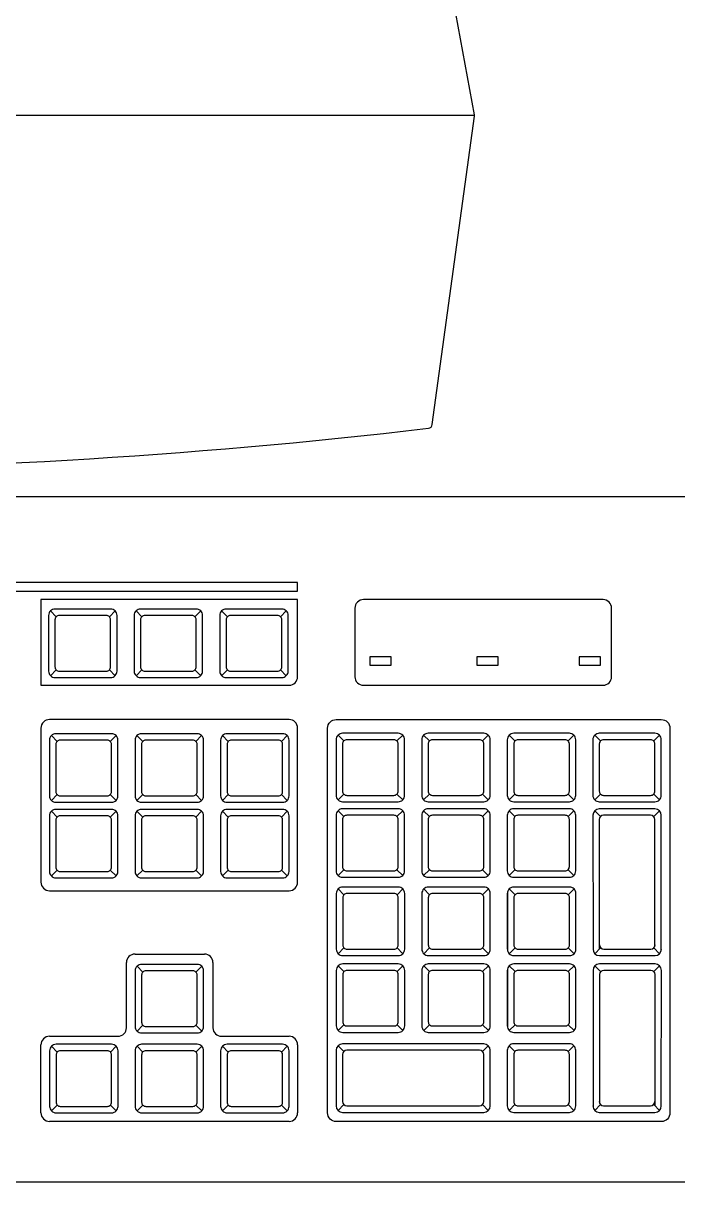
# Model space of a CAD drawing. Extents: x 4.402 to 5.088, y 3.152 to 3.698.
# Drawn here: x 4.7043 to 4.8573, y 3.1519 to 3.4226 of the extents above; entities that cross this region are included whole.
import ezdxf

# ---------------------------------------------------------------- set-up
doc = ezdxf.new("R2010")
doc.units = 0
doc.header["$LTSCALE"] = 0.3
doc.layers.get('0').update_dxf_attribs({"linetype": 'CONTINUOUS'})

msp = doc.modelspace()

# ---------------------------------------------------------------- linework, layer by layer
for p, q in [((4.80979, 3.40108), (4.45481, 3.40108)), ((4.71203, 3.28396), (4.71067, 3.28532)), ((4.72444, 3.28396), (4.72579, 3.28532)), ((4.73203, 3.28396), (4.73067, 3.28532)), ((4.74444, 3.28396), (4.74579, 3.28532)), ((4.75203, 3.28396), (4.75067, 3.28532)), ((4.76444, 3.28396), (4.76579, 3.28532)), ((4.71203, 3.27155), (4.71067, 3.27019)), ((4.72444, 3.27155), (4.72579, 3.27019)), ((4.73203, 3.27155), (4.73067, 3.27019)), ((4.74444, 3.27155), (4.74579, 3.27019)), ((4.75203, 3.27155), (4.75067, 3.27019)), ((4.76444, 3.27155), (4.76579, 3.27019)), ((4.77924, 3.25494), (4.77788, 3.25629)), ((4.79165, 3.25494), (4.793, 3.25629)), ((4.79924, 3.25494), (4.79788, 3.25629)), ((4.81165, 3.25494), (4.813, 3.25629)), ((4.81924, 3.25494), (4.81788, 3.25629)), ((4.83165, 3.25494), (4.833, 3.25629)), ((4.83924, 3.25494), (4.83788, 3.25629)), ((4.85165, 3.25494), (4.853, 3.25629)), ((4.71224, 3.25482), (4.71088, 3.25618)), ((4.72465, 3.25482), (4.726, 3.25618)), ((4.73224, 3.25482), (4.73088, 3.25618)), ((4.74465, 3.25482), (4.746, 3.25618)), ((4.75224, 3.25482), (4.75088, 3.25618)), ((4.76465, 3.25482), (4.766, 3.25618)), ((4.71224, 3.24241), (4.71088, 3.24106)), ((4.72465, 3.24241), (4.726, 3.24106)), ((4.73224, 3.24241), (4.73088, 3.24106)), ((4.74465, 3.24241), (4.746, 3.24106)), ((4.75224, 3.24241), (4.75088, 3.24106)), ((4.76465, 3.24241), (4.766, 3.24106)), ((4.77924, 3.24253), (4.77788, 3.24117)), ((4.79165, 3.24253), (4.793, 3.24117)), ((4.79924, 3.24253), (4.79788, 3.24117)), ((4.81165, 3.24253), (4.813, 3.24117)), ((4.81924, 3.24253), (4.81788, 3.24117)), ((4.83165, 3.24253), (4.833, 3.24117)), ((4.83924, 3.24253), (4.83788, 3.24117)), ((4.85165, 3.24253), (4.853, 3.24117)), ((4.71224, 3.23717), (4.71088, 3.23853)), ((4.72465, 3.23717), (4.726, 3.23853)), ((4.73224, 3.23717), (4.73088, 3.23853)), ((4.74465, 3.23717), (4.746, 3.23853)), ((4.75224, 3.23717), (4.75088, 3.23853)), ((4.76465, 3.23717), (4.766, 3.23853)), ((4.77924, 3.23729), (4.77788, 3.23864)), ((4.79165, 3.23729), (4.793, 3.23864)), ((4.79924, 3.23729), (4.79788, 3.23864)), ((4.81165, 3.23729), (4.813, 3.23864)), ((4.81924, 3.23729), (4.81788, 3.23864)), ((4.83165, 3.23729), (4.833, 3.23864)), ((4.83744, 3.23758), (4.83747, 3.2063)), ((4.83924, 3.23729), (4.83788, 3.23864)), ((4.85194, 3.23908), (4.83894, 3.23908)), ((4.85094, 3.23758), (4.83994, 3.23758)), ((4.85165, 3.23729), (4.853, 3.23864)), ((4.85344, 3.20604), (4.85344, 3.23758)), ((4.83894, 3.23658), (4.83894, 3.20628)), ((4.85194, 3.20709), (4.85194, 3.23658)), ((4.71224, 3.22476), (4.71088, 3.2234)), ((4.72465, 3.22476), (4.726, 3.2234)), ((4.73224, 3.22476), (4.73088, 3.2234)), ((4.74465, 3.22476), (4.746, 3.2234)), ((4.75224, 3.22476), (4.75088, 3.2234)), ((4.76465, 3.22476), (4.766, 3.2234)), ((4.77924, 3.22487), (4.77788, 3.22352)), ((4.79165, 3.22487), (4.793, 3.22352)), ((4.79924, 3.22487), (4.79788, 3.22352)), ((4.81165, 3.22487), (4.813, 3.22352)), ((4.81924, 3.22487), (4.81788, 3.22352)), ((4.83165, 3.22487), (4.833, 3.22352)), ((4.77744, 3.21938), (4.77744, 3.20629)), ((4.77926, 3.21901), (4.77791, 3.22036)), ((4.79167, 3.21901), (4.79303, 3.22036)), ((4.79744, 3.21938), (4.79744, 3.20629)), ((4.79926, 3.21901), (4.79791, 3.22036)), ((4.81167, 3.21901), (4.81303, 3.22036)), ((4.81744, 3.21938), (4.81744, 3.20629)), ((4.81926, 3.21901), (4.81791, 3.22036)), ((4.83167, 3.21901), (4.83303, 3.22036)), ((4.73044, 3.20516), (4.74664, 3.20516)), ((4.77926, 3.2066), (4.77791, 3.20524)), ((4.79167, 3.2066), (4.79303, 3.20524)), ((4.79926, 3.2066), (4.79791, 3.20524)), ((4.81167, 3.2066), (4.81303, 3.20524)), ((4.81926, 3.2066), (4.81791, 3.20524)), ((4.83167, 3.2066), (4.83303, 3.20524)), ((4.83926, 3.2066), (4.83791, 3.20524)), ((4.83997, 3.2063), (4.85097, 3.2063)), ((4.85167, 3.2066), (4.85303, 3.20524)), ((4.72844, 3.18795), (4.72844, 3.20316)), ((4.73226, 3.20094), (4.73091, 3.20229)), ((4.74467, 3.20094), (4.74603, 3.20229)), ((4.74864, 3.20316), (4.74864, 3.18795)), ((4.77926, 3.20106), (4.77791, 3.20241)), ((4.79167, 3.20106), (4.79303, 3.20241)), ((4.79926, 3.20106), (4.79791, 3.20241)), ((4.81167, 3.20106), (4.81303, 3.20241)), ((4.81926, 3.20106), (4.81791, 3.20241)), ((4.83167, 3.20106), (4.83303, 3.20241)), ((4.83926, 3.20106), (4.83791, 3.20241)), ((4.83897, 3.2048), (4.85197, 3.2048)), ((4.85197, 3.20285), (4.83897, 3.20285)), ((4.85167, 3.20106), (4.85303, 3.20241)), ((4.73044, 3.20131), (4.73044, 3.18822)), ((4.77744, 3.20142), (4.77744, 3.18833)), ((4.79744, 3.20142), (4.79744, 3.18833)), ((4.81744, 3.20142), (4.81744, 3.18833)), ((4.83747, 3.20135), (4.83747, 3.16942)), ((4.83897, 3.20035), (4.83897, 3.17046)), ((4.85097, 3.20135), (4.83997, 3.20135)), ((4.85197, 3.16966), (4.85197, 3.20035)), ((4.85344, 3.16968), (4.85347, 3.20135)), ((4.77926, 3.18864), (4.77791, 3.18729)), ((4.79167, 3.18864), (4.79303, 3.18729)), ((4.79926, 3.18864), (4.79791, 3.18729)), ((4.81167, 3.18864), (4.81303, 3.18729)), ((4.81926, 3.18864), (4.81791, 3.18729)), ((4.83167, 3.18864), (4.83303, 3.18729)), ((4.71044, 3.18595), (4.72644, 3.18595)), ((4.73226, 3.18853), (4.73091, 3.18717)), ((4.74467, 3.18853), (4.74603, 3.18717)), ((4.75064, 3.18595), (4.76644, 3.18595)), ((4.70844, 3.16807), (4.70844, 3.18395)), ((4.71226, 3.18227), (4.71091, 3.18363)), ((4.72467, 3.18227), (4.72603, 3.18363)), ((4.73226, 3.18227), (4.73091, 3.18363)), ((4.74467, 3.18227), (4.74603, 3.18363)), ((4.75224, 3.18227), (4.75088, 3.18363)), ((4.76465, 3.18227), (4.766, 3.18363)), ((4.76844, 3.18395), (4.76844, 3.16807)), ((4.77924, 3.18239), (4.77788, 3.18374)), ((4.81194, 3.18418), (4.77894, 3.18418)), ((4.81165, 3.18239), (4.813, 3.18374)), ((4.81924, 3.18239), (4.81788, 3.18374)), ((4.83165, 3.18239), (4.833, 3.18374)), ((4.71044, 3.18264), (4.71044, 3.16955)), ((4.73044, 3.18264), (4.73044, 3.16955)), ((4.75042, 3.18264), (4.75042, 3.16955)), ((4.77742, 3.18276), (4.77742, 3.16967)), ((4.77744, 3.18268), (4.77744, 3.16968)), ((4.77894, 3.18168), (4.77894, 3.17068)), ((4.81094, 3.18268), (4.77994, 3.18268)), ((4.81194, 3.17068), (4.81194, 3.18168)), ((4.81344, 3.16968), (4.81344, 3.18268)), ((4.81742, 3.18276), (4.81742, 3.16967)), ((4.71226, 3.16986), (4.71091, 3.16851)), ((4.72467, 3.16986), (4.72603, 3.16851)), ((4.73226, 3.16986), (4.73091, 3.16851)), ((4.74467, 3.16986), (4.74603, 3.16851)), ((4.75224, 3.16986), (4.75088, 3.16851)), ((4.76465, 3.16986), (4.766, 3.16851)), ((4.77924, 3.16998), (4.77788, 3.16862)), ((4.77994, 3.16968), (4.81094, 3.16968)), ((4.81165, 3.16998), (4.813, 3.16862)), ((4.81924, 3.16998), (4.81788, 3.16862)), ((4.83165, 3.16998), (4.833, 3.16862)), ((4.83924, 3.16998), (4.83788, 3.16862)), ((4.83994, 3.16968), (4.85094, 3.16968)), ((4.85165, 3.16998), (4.853, 3.16862)), ((4.77894, 3.16818), (4.81194, 3.16818)), ((4.83894, 3.16818), (4.85194, 3.16818)), ((4.76644, 3.16607), (4.71044, 3.16607))]:
    msp.add_line(p, q)
msp.add_lwpolyline([(4.45481, 3.40096), (4.45975, 3.32891, 0.360911), (4.46063, 3.32799, 0.058559), (4.79903, 3.32799, 0.34187), (4.79991, 3.32885), (4.80978, 3.40092, 0.079982), (4.80977, 3.40124), (4.80485, 3.42781, 0.134778), (4.80462, 3.42829, 0.079255), (4.7748, 3.45308), (4.76108, 3.69156, 0.372408), (4.76017, 3.6925, 0.043693), (4.50444, 3.6925, 0.372408), (4.50353, 3.69156), (4.4898, 3.45308, 0.079255), (4.45998, 3.42829, 0.134778), (4.45975, 3.42781), (4.45483, 3.40121, 0.062957), (4.45481, 3.40096, -0.062957), (4.45483, 3.40121)], format="xyb")
for points in [[(4.40244, 3.30995), (4.40244, 3.15395, 0.414214), (4.40444, 3.15195), (4.86044, 3.15195, 0.414214), (4.86244, 3.15395), (4.86244, 3.30995, 0.414214), (4.86044, 3.31195), (4.40444, 3.31195, 0.414214)], [(4.76844, 3.28795), (4.70844, 3.28795), (4.70844, 3.26795), (4.76644, 3.26795, 0.414214), (4.76844, 3.26995)], [(4.83982, 3.28795), (4.78382, 3.28795, 0.414214), (4.78182, 3.28595), (4.78182, 3.26995, 0.414214), (4.78382, 3.26795), (4.83982, 3.26795, 0.414214), (4.84182, 3.26995), (4.84182, 3.28595, 0.414214)], [(4.72623, 3.28426, 0.414214), (4.72473, 3.28576), (4.71173, 3.28576, 0.414214), (4.71023, 3.28426), (4.71023, 3.27126, 0.414214), (4.71173, 3.26976), (4.72473, 3.26976, 0.414214), (4.72623, 3.27126)], [(4.72373, 3.28426), (4.71273, 3.28426, 0.414214), (4.71173, 3.28326), (4.71173, 3.27226, 0.414214), (4.71273, 3.27126), (4.72373, 3.27126, 0.414214), (4.72473, 3.27226), (4.72473, 3.28326, 0.414214)], [(4.74623, 3.28426, 0.414214), (4.74473, 3.28576), (4.73173, 3.28576, 0.414214), (4.73023, 3.28426), (4.73023, 3.27126, 0.414214), (4.73173, 3.26976), (4.74473, 3.26976, 0.414214), (4.74623, 3.27126)], [(4.74373, 3.28426), (4.73273, 3.28426, 0.414214), (4.73173, 3.28326), (4.73173, 3.27226, 0.414214), (4.73273, 3.27126), (4.74373, 3.27126, 0.414214), (4.74473, 3.27226), (4.74473, 3.28326, 0.414214)], [(4.76623, 3.28426, 0.414214), (4.76473, 3.28576), (4.75173, 3.28576, 0.414214), (4.75023, 3.28426), (4.75023, 3.27126, 0.414214), (4.75173, 3.26976), (4.76473, 3.26976, 0.414214), (4.76623, 3.27126)], [(4.76373, 3.28426), (4.75273, 3.28426, 0.414214), (4.75173, 3.28326), (4.75173, 3.27226, 0.414214), (4.75273, 3.27126), (4.76373, 3.27126, 0.414214), (4.76473, 3.27226), (4.76473, 3.28326, 0.414214)], [(4.76644, 3.25995), (4.71044, 3.25995, 0.414214), (4.70844, 3.25795), (4.70844, 3.22195, 0.414214), (4.71044, 3.21995), (4.76644, 3.21995, 0.414214), (4.76844, 3.22195), (4.76844, 3.25795, 0.414214)], [(4.85344, 3.16603), (4.77744, 3.16603, -0.414214), (4.77544, 3.16803), (4.77544, 3.25795, -0.414214), (4.77744, 3.25995), (4.85344, 3.25995, -0.414214), (4.85544, 3.25795), (4.85544, 3.16803, -0.414214)], [(4.72644, 3.25512, 0.414214), (4.72494, 3.25662), (4.71194, 3.25662, 0.414214), (4.71044, 3.25512), (4.71044, 3.24212, 0.414214), (4.71194, 3.24062), (4.72494, 3.24062, 0.414214), (4.72644, 3.24212)], [(4.74644, 3.25512, 0.414214), (4.74494, 3.25662), (4.73194, 3.25662, 0.414214), (4.73044, 3.25512), (4.73044, 3.24212, 0.414214), (4.73194, 3.24062), (4.74494, 3.24062, 0.414214), (4.74644, 3.24212)], [(4.76644, 3.25512, 0.414214), (4.76494, 3.25662), (4.75194, 3.25662, 0.414214), (4.75044, 3.25512), (4.75044, 3.24212, 0.414214), (4.75194, 3.24062), (4.76494, 3.24062, 0.414214), (4.76644, 3.24212)], [(4.79344, 3.25523, 0.414214), (4.79194, 3.25673), (4.77894, 3.25673, 0.414214), (4.77744, 3.25523), (4.77744, 3.24223, 0.414214), (4.77894, 3.24073), (4.79194, 3.24073, 0.414214), (4.79344, 3.24223)], [(4.81344, 3.25523, 0.414214), (4.81194, 3.25673), (4.79894, 3.25673, 0.414214), (4.79744, 3.25523), (4.79744, 3.24223, 0.414214), (4.79894, 3.24073), (4.81194, 3.24073, 0.414214), (4.81344, 3.24223)], [(4.83344, 3.25523, 0.414214), (4.83194, 3.25673), (4.81894, 3.25673, 0.414214), (4.81744, 3.25523), (4.81744, 3.24223, 0.414214), (4.81894, 3.24073), (4.83194, 3.24073, 0.414214), (4.83344, 3.24223)], [(4.85344, 3.25523, 0.414214), (4.85194, 3.25673), (4.83894, 3.25673, 0.414214), (4.83744, 3.25523), (4.83744, 3.24223, 0.414214), (4.83894, 3.24073), (4.85194, 3.24073, 0.414214), (4.85344, 3.24223)], [(4.72394, 3.25512), (4.71294, 3.25512, 0.414214), (4.71194, 3.25412), (4.71194, 3.24312, 0.414214), (4.71294, 3.24212), (4.72394, 3.24212, 0.414214), (4.72494, 3.24312), (4.72494, 3.25412, 0.414214)], [(4.74394, 3.25512), (4.73294, 3.25512, 0.414214), (4.73194, 3.25412), (4.73194, 3.24312, 0.414214), (4.73294, 3.24212), (4.74394, 3.24212, 0.414214), (4.74494, 3.24312), (4.74494, 3.25412, 0.414214)], [(4.76394, 3.25512), (4.75294, 3.25512, 0.414214), (4.75194, 3.25412), (4.75194, 3.24312, 0.414214), (4.75294, 3.24212), (4.76394, 3.24212, 0.414214), (4.76494, 3.24312), (4.76494, 3.25412, 0.414214)], [(4.79094, 3.25523), (4.77994, 3.25523, 0.414214), (4.77894, 3.25423), (4.77894, 3.24323, 0.414214), (4.77994, 3.24223), (4.79094, 3.24223, 0.414214), (4.79194, 3.24323), (4.79194, 3.25423, 0.414214)], [(4.81094, 3.25523), (4.79994, 3.25523, 0.414214), (4.79894, 3.25423), (4.79894, 3.24323, 0.414214), (4.79994, 3.24223), (4.81094, 3.24223, 0.414214), (4.81194, 3.24323), (4.81194, 3.25423, 0.414214)], [(4.83094, 3.25523), (4.81994, 3.25523, 0.414214), (4.81894, 3.25423), (4.81894, 3.24323, 0.414214), (4.81994, 3.24223), (4.83094, 3.24223, 0.414214), (4.83194, 3.24323), (4.83194, 3.25423, 0.414214)], [(4.85094, 3.25523), (4.83994, 3.25523, 0.414214), (4.83894, 3.25423), (4.83894, 3.24323, 0.414214), (4.83994, 3.24223), (4.85094, 3.24223, 0.414214), (4.85194, 3.24323), (4.85194, 3.25423, 0.414214)], [(4.72644, 3.23746, 0.414214), (4.72494, 3.23896), (4.71194, 3.23896, 0.414214), (4.71044, 3.23746), (4.71044, 3.22446, 0.414214), (4.71194, 3.22296), (4.72494, 3.22296, 0.414214), (4.72644, 3.22446)], [(4.72394, 3.23746), (4.71294, 3.23746, 0.414214), (4.71194, 3.23646), (4.71194, 3.22546, 0.414214), (4.71294, 3.22446), (4.72394, 3.22446, 0.414214), (4.72494, 3.22546), (4.72494, 3.23646, 0.414214)], [(4.74644, 3.23746, 0.414214), (4.74494, 3.23896), (4.73194, 3.23896, 0.414214), (4.73044, 3.23746), (4.73044, 3.22446, 0.414214), (4.73194, 3.22296), (4.74494, 3.22296, 0.414214), (4.74644, 3.22446)], [(4.74394, 3.23746), (4.73294, 3.23746, 0.414214), (4.73194, 3.23646), (4.73194, 3.22546, 0.414214), (4.73294, 3.22446), (4.74394, 3.22446, 0.414214), (4.74494, 3.22546), (4.74494, 3.23646, 0.414214)], [(4.76644, 3.23746, 0.414214), (4.76494, 3.23896), (4.75194, 3.23896, 0.414214), (4.75044, 3.23746), (4.75044, 3.22446, 0.414214), (4.75194, 3.22296), (4.76494, 3.22296, 0.414214), (4.76644, 3.22446)], [(4.76394, 3.23746), (4.75294, 3.23746, 0.414214), (4.75194, 3.23646), (4.75194, 3.22546, 0.414214), (4.75294, 3.22446), (4.76394, 3.22446, 0.414214), (4.76494, 3.22546), (4.76494, 3.23646, 0.414214)], [(4.79344, 3.23758, 0.414214), (4.79194, 3.23908), (4.77894, 3.23908, 0.414214), (4.77744, 3.23758), (4.77744, 3.22458, 0.414214), (4.77894, 3.22308), (4.79194, 3.22308, 0.414214), (4.79344, 3.22458)], [(4.79094, 3.23758), (4.77994, 3.23758, 0.414214), (4.77894, 3.23658), (4.77894, 3.22558, 0.414214), (4.77994, 3.22458), (4.79094, 3.22458, 0.414214), (4.79194, 3.22558), (4.79194, 3.23658, 0.414214)], [(4.81344, 3.23758, 0.414214), (4.81194, 3.23908), (4.79894, 3.23908, 0.414214), (4.79744, 3.23758), (4.79744, 3.22458, 0.414214), (4.79894, 3.22308), (4.81194, 3.22308, 0.414214), (4.81344, 3.22458)], [(4.81094, 3.23758), (4.79994, 3.23758, 0.414214), (4.79894, 3.23658), (4.79894, 3.22558, 0.414214), (4.79994, 3.22458), (4.81094, 3.22458, 0.414214), (4.81194, 3.22558), (4.81194, 3.23658, 0.414214)], [(4.83344, 3.23758, 0.414214), (4.83194, 3.23908), (4.81894, 3.23908, 0.414214), (4.81744, 3.23758), (4.81744, 3.22458, 0.414214), (4.81894, 3.22308), (4.83194, 3.22308, 0.414214), (4.83344, 3.22458)], [(4.83094, 3.23758), (4.81994, 3.23758, 0.414214), (4.81894, 3.23658), (4.81894, 3.22558, 0.414214), (4.81994, 3.22458), (4.83094, 3.22458, 0.414214), (4.83194, 3.22558), (4.83194, 3.23658, 0.414214)], [(4.79347, 3.2193, 0.414214), (4.79197, 3.2208), (4.77897, 3.2208, 0.414214), (4.77747, 3.2193), (4.77747, 3.2063, 0.414214), (4.77897, 3.2048), (4.79197, 3.2048, 0.414214), (4.79347, 3.2063)], [(4.79097, 3.2193), (4.77997, 3.2193, 0.414214), (4.77897, 3.2183), (4.77897, 3.2073, 0.414214), (4.77997, 3.2063), (4.79097, 3.2063, 0.414214), (4.79197, 3.2073), (4.79197, 3.2183, 0.414214)], [(4.81347, 3.2193, 0.414214), (4.81197, 3.2208), (4.79897, 3.2208, 0.414214), (4.79747, 3.2193), (4.79747, 3.2063, 0.414214), (4.79897, 3.2048), (4.81197, 3.2048, 0.414214), (4.81347, 3.2063)], [(4.81097, 3.2193), (4.79997, 3.2193, 0.414214), (4.79897, 3.2183), (4.79897, 3.2073, 0.414214), (4.79997, 3.2063), (4.81097, 3.2063, 0.414214), (4.81197, 3.2073), (4.81197, 3.2183, 0.414214)], [(4.83347, 3.2193, 0.414214), (4.83197, 3.2208), (4.81897, 3.2208, 0.414214), (4.81747, 3.2193), (4.81747, 3.2063, 0.414214), (4.81897, 3.2048), (4.83197, 3.2048, 0.414214), (4.83347, 3.2063)], [(4.83097, 3.2193), (4.81997, 3.2193, 0.414214), (4.81897, 3.2183), (4.81897, 3.2073, 0.414214), (4.81997, 3.2063), (4.83097, 3.2063, 0.414214), (4.83197, 3.2073), (4.83197, 3.2183, 0.414214)], [(4.74647, 3.20123, 0.414214), (4.74497, 3.20273), (4.73197, 3.20273, 0.414214), (4.73047, 3.20123), (4.73047, 3.18823, 0.414214), (4.73197, 3.18673), (4.74497, 3.18673, 0.414214), (4.74647, 3.18823)], [(4.79347, 3.20135, 0.414214), (4.79197, 3.20285), (4.77897, 3.20285, 0.414214), (4.77747, 3.20135), (4.77747, 3.18835, 0.414214), (4.77897, 3.18685), (4.79197, 3.18685, 0.414214), (4.79347, 3.18835)], [(4.81347, 3.20135, 0.414214), (4.81197, 3.20285), (4.79897, 3.20285, 0.414214), (4.79747, 3.20135), (4.79747, 3.18835, 0.414214), (4.79897, 3.18685), (4.81197, 3.18685, 0.414214), (4.81347, 3.18835)], [(4.83347, 3.20135, 0.414214), (4.83197, 3.20285), (4.81897, 3.20285, 0.414214), (4.81747, 3.20135), (4.81747, 3.18835, 0.414214), (4.81897, 3.18685), (4.83197, 3.18685, 0.414214), (4.83347, 3.18835)], [(4.74397, 3.20123), (4.73297, 3.20123, 0.414214), (4.73197, 3.20023), (4.73197, 3.18923, 0.414214), (4.73297, 3.18823), (4.74397, 3.18823, 0.414214), (4.74497, 3.18923), (4.74497, 3.20023, 0.414214)], [(4.79097, 3.20135), (4.77997, 3.20135, 0.414214), (4.77897, 3.20035), (4.77897, 3.18935, 0.414214), (4.77997, 3.18835), (4.79097, 3.18835, 0.414214), (4.79197, 3.18935), (4.79197, 3.20035, 0.414214)], [(4.81097, 3.20135), (4.79997, 3.20135, 0.414214), (4.79897, 3.20035), (4.79897, 3.18935, 0.414214), (4.79997, 3.18835), (4.81097, 3.18835, 0.414214), (4.81197, 3.18935), (4.81197, 3.20035, 0.414214)], [(4.83097, 3.20135), (4.81997, 3.20135, 0.414214), (4.81897, 3.20035), (4.81897, 3.18935, 0.414214), (4.81997, 3.18835), (4.83097, 3.18835, 0.414214), (4.83197, 3.18935), (4.83197, 3.20035, 0.414214)], [(4.72647, 3.18257, 0.414214), (4.72497, 3.18407), (4.71197, 3.18407, 0.414214), (4.71047, 3.18257), (4.71047, 3.16957, 0.414214), (4.71197, 3.16807), (4.72497, 3.16807, 0.414214), (4.72647, 3.16957)], [(4.74647, 3.18257, 0.414214), (4.74497, 3.18407), (4.73197, 3.18407, 0.414214), (4.73047, 3.18257), (4.73047, 3.16957, 0.414214), (4.73197, 3.16807), (4.74497, 3.16807, 0.414214), (4.74647, 3.16957)], [(4.76644, 3.18257, 0.414214), (4.76494, 3.18407), (4.75194, 3.18407, 0.414214), (4.75044, 3.18257), (4.75044, 3.16957, 0.414214), (4.75194, 3.16807), (4.76494, 3.16807, 0.414214), (4.76644, 3.16957)], [(4.83344, 3.18268, 0.414214), (4.83194, 3.18418), (4.81894, 3.18418, 0.414214), (4.81744, 3.18268), (4.81744, 3.16968, 0.414214), (4.81894, 3.16818), (4.83194, 3.16818, 0.414214), (4.83344, 3.16968)], [(4.72397, 3.18257), (4.71297, 3.18257, 0.414214), (4.71197, 3.18157), (4.71197, 3.17057, 0.414214), (4.71297, 3.16957), (4.72397, 3.16957, 0.414214), (4.72497, 3.17057), (4.72497, 3.18157, 0.414214)], [(4.74397, 3.18257), (4.73297, 3.18257, 0.414214), (4.73197, 3.18157), (4.73197, 3.17057, 0.414214), (4.73297, 3.16957), (4.74397, 3.16957, 0.414214), (4.74497, 3.17057), (4.74497, 3.18157, 0.414214)], [(4.76394, 3.18257), (4.75294, 3.18257, 0.414214), (4.75194, 3.18157), (4.75194, 3.17057, 0.414214), (4.75294, 3.16957), (4.76394, 3.16957, 0.414214), (4.76494, 3.17057), (4.76494, 3.18157, 0.414214)], [(4.83094, 3.18268), (4.81994, 3.18268, 0.414214), (4.81894, 3.18168), (4.81894, 3.17068, 0.414214), (4.81994, 3.16968), (4.83094, 3.16968, 0.414214), (4.83194, 3.17068), (4.83194, 3.18168, 0.414214)]]:
    msp.add_lwpolyline(points, format="xyb", close=True)
for points in [[(4.41244, 3.28995), (4.76844, 3.28995), (4.76844, 3.29195), (4.41244, 3.29195)], [(4.78531, 3.27461), (4.78531, 3.27261), (4.79031, 3.27261), (4.79031, 3.27461)], [(4.81033, 3.27461), (4.81033, 3.27261), (4.81533, 3.27261), (4.81533, 3.27461)], [(4.83422, 3.27461), (4.83422, 3.27261), (4.83922, 3.27261), (4.83922, 3.27461)]]:
    msp.add_lwpolyline(points, close=True)
for centre, radius, start, end in [((4.83894, 3.23758), 0.0015, 90, 180), ((4.83994, 3.23658), 0.001, 90, 180), ((4.85094, 3.23658), 0.001, 360, 90), ((4.85194, 3.23758), 0.0015, 360, 90), ((4.73044, 3.20316), 0.002, 90, 180), ((4.74664, 3.20316), 0.002, 360, 90), ((4.83897, 3.2063), 0.0015, 180, 270), ((4.83997, 3.2073), 0.001, 180, 270), ((4.85097, 3.2073), 0.001, 270, 0), ((4.85197, 3.2063), 0.0015, 270, 360), ((4.83897, 3.20135), 0.0015, 90, 180), ((4.85197, 3.20135), 0.0015, 360, 90), ((4.83997, 3.20035), 0.001, 90, 180), ((4.85097, 3.20035), 0.001, 0, 90), ((4.71044, 3.18395), 0.002, 90, 180), ((4.72644, 3.18795), 0.002, 270, 0), ((4.75064, 3.18795), 0.002, 180, 270), ((4.76644, 3.18395), 0.002, 360, 90), ((4.77894, 3.18268), 0.0015, 90, 180), ((4.81194, 3.18268), 0.0015, 0, 90), ((4.77994, 3.18168), 0.001, 90, 180), ((4.81094, 3.18168), 0.001, 360, 90), ((4.77894, 3.16968), 0.0015, 180, 270), ((4.77994, 3.17068), 0.001, 180, 270), ((4.81094, 3.17068), 0.001, 270, 0), ((4.81194, 3.16968), 0.0015, 270, 360), ((4.83894, 3.16968), 0.0015, 180, 270), ((4.83994, 3.17068), 0.001, 180, 270), ((4.85094, 3.17068), 0.001, 270, 360), ((4.85194, 3.16968), 0.0015, 270, 0), ((4.71044, 3.16807), 0.002, 180, 270), ((4.76644, 3.16807), 0.002, 270, 0)]:
    msp.add_arc(centre, radius, start, end)

doc.saveas('drawing.dxf')
